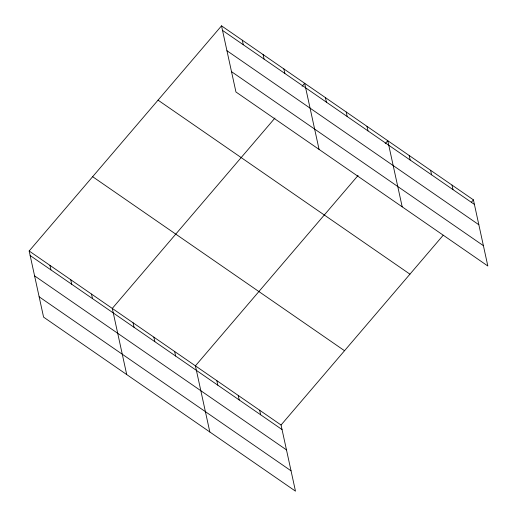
<?xml version="1.0" encoding="UTF-8"?>
<svg xmlns="http://www.w3.org/2000/svg" width="517" height="517" viewBox="0 0 517 517"><rect width="100%" height="100%" fill="white"/><g stroke="black" fill="none" stroke-linecap="round" stroke-linejoin="round"><path stroke-width="0.78" d="M29.165 250.997L281.054 425.013L295.478 491.15L43.583 317.134L29.165 250.997L221.522 25.85L473.417 199.866L487.835 266.003L235.946 91.987L221.522 25.85M274.96 118.031L112.286 308.423L126.71 374.56M302.09 86.274L304.649 83.276L319.067 149.413M358.081 175.457L195.413 365.849L209.831 431.986M385.21 143.7L387.769 140.702L402.194 206.839M281.054 425.013L443.211 235.222M471.368 202.263L473.417 199.866M222.517 30.4L474.406 204.415M226.95 50.724L478.839 224.74M231.513 71.663L483.401 245.678M158.047 100.149L409.936 274.165M92.646 176.698L344.535 350.72M30.154 255.547L282.049 429.562M34.587 275.871L286.476 449.887M39.156 296.81L291.045 470.825M452.007 185.08L452.995 189.623M430.596 170.287L431.585 174.83M409.186 155.494L410.175 160.044M366.992 126.348L367.981 130.891M346.209 111.989L347.204 116.538M325.432 97.635L326.421 102.179M283.865 68.923L284.861 73.466M263.088 54.563L264.077 59.112M242.305 40.21L243.3 44.753M259.644 410.227L260.639 414.77M238.234 395.434L239.229 399.984M216.823 380.641L217.819 385.191M174.63 351.495L175.625 356.039M153.853 337.136L154.841 341.685M133.069 322.782L134.065 327.326M91.509 294.07L92.498 298.613M70.726 279.71L71.721 284.26M49.949 265.357L50.937 269.9"/></g></svg>
